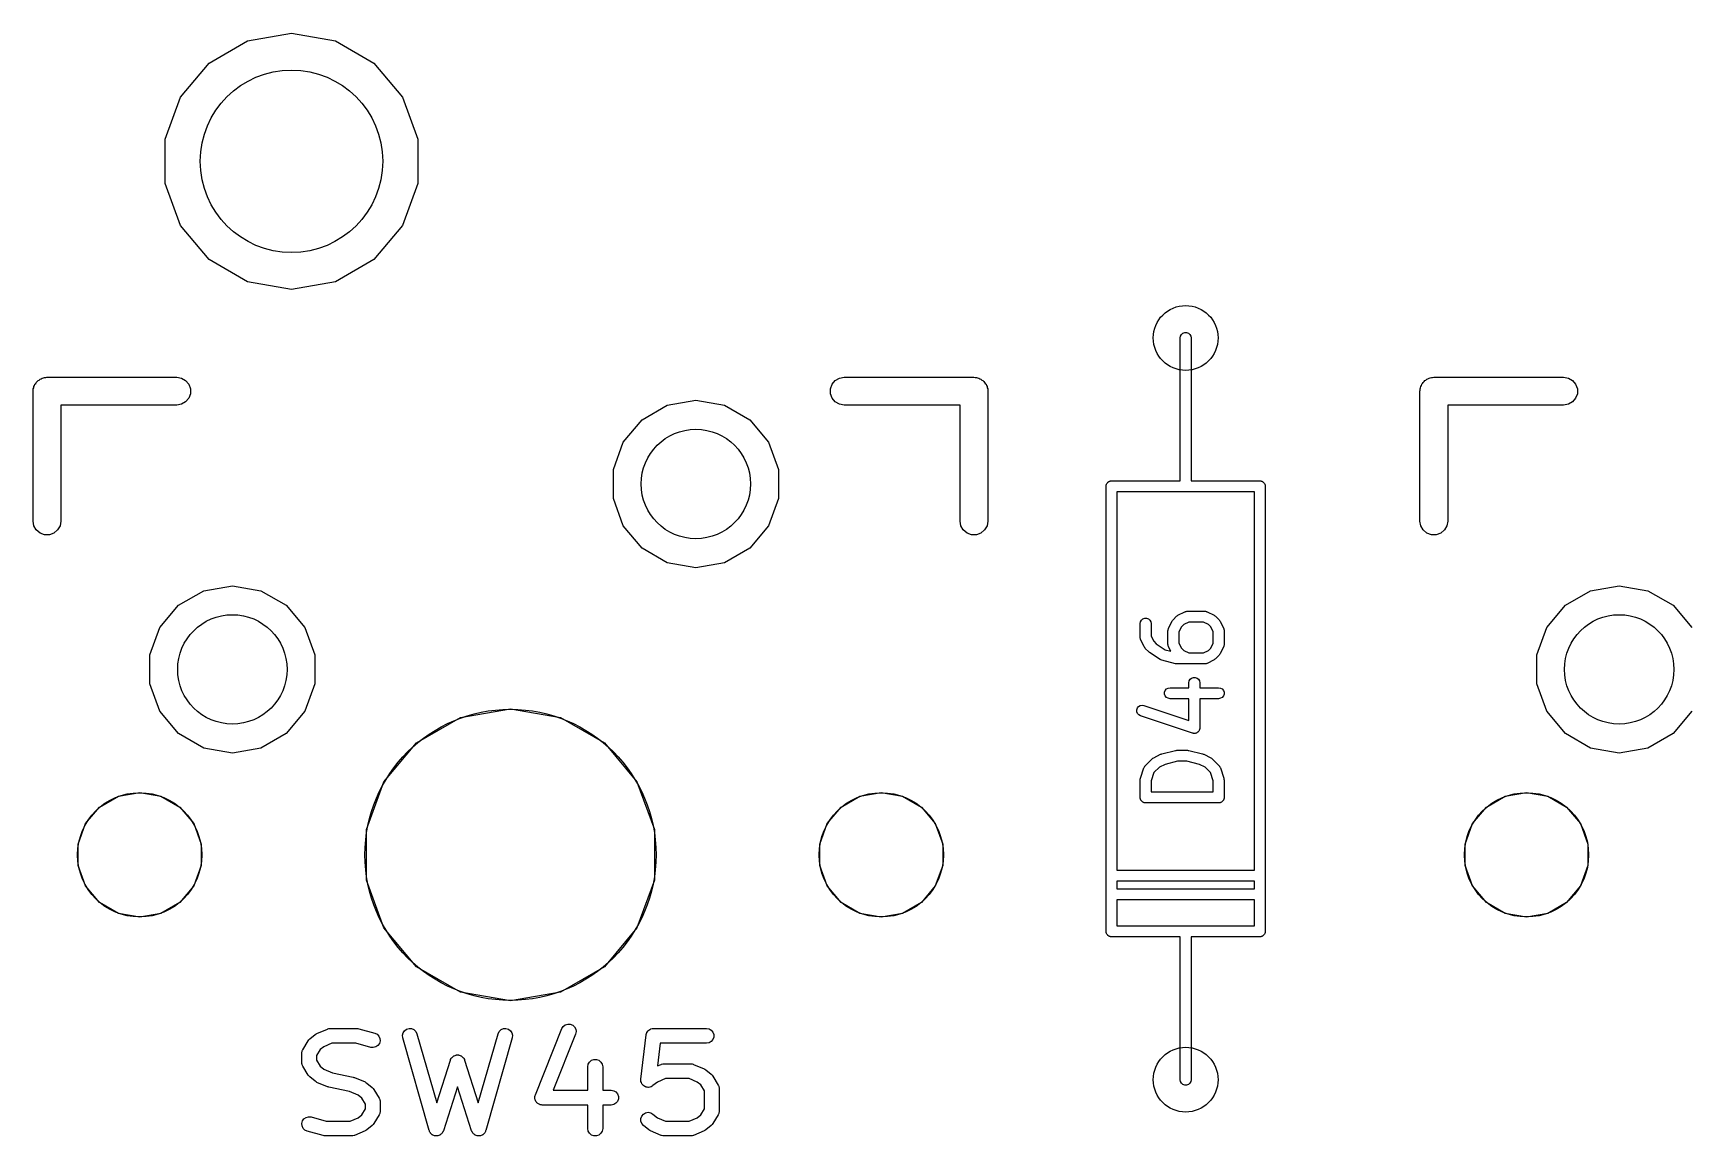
# Model space of a CAD drawing. Extents: x 35 to 203, y -146 to -25.
# Drawn here: x 115.21 to 137.84, y -120.85 to -105.74 of the extents above; entities that cross this region are included whole.
import ezdxf

# ---------------------------------------------------------------- set-up
doc = ezdxf.new("R2010")
doc.units = 0
doc.header["$MEASUREMENT"] = 0
doc.layers.get('0').update_dxf_attribs({"linetype": 'CONTINUOUS'})
doc.layers.add('BLACK', color=7, linetype='CONTINUOUS')

# ---------------------------------------------------------------- blocks, each defined once
blk = doc.blocks.new('PCB詳細')
at = {"layer": 'BLACK'}
for p, q in [((117.621, -106.154), (118.149, -105.849)), ((118.149, -105.849), (118.75, -105.743)), ((118.75, -105.743), (119.351, -105.849)), ((119.351, -105.849), (119.879, -106.154)), ((117.229, -106.622), (117.621, -106.154)), ((119.879, -106.154), (120.271, -106.622)), ((117.02, -107.195), (117.229, -106.622)), ((120.271, -106.622), (120.48, -107.195)), ((117.02, -107.805), (117.02, -107.195)), ((120.48, -107.195), (120.48, -107.805)), ((117.229, -108.378), (117.02, -107.805)), ((120.48, -107.805), (120.271, -108.378)), ((117.621, -108.846), (117.229, -108.378)), ((120.271, -108.378), (119.879, -108.846)), ((118.149, -109.151), (117.621, -108.846)), ((119.879, -108.846), (119.351, -109.151)), ((118.75, -109.257), (118.149, -109.151)), ((119.351, -109.151), (118.75, -109.257)), ((130.925, -109.92), (130.93, -109.894)), ((130.925, -111.19), (130.925, -109.92)), ((130.93, -109.894), (130.943, -109.872)), ((130.943, -109.872), (130.963, -109.855)), ((130.963, -109.855), (130.987, -109.846)), ((130.987, -109.846), (131.013, -109.846)), ((131.013, -109.846), (131.037, -109.855)), ((131.037, -109.855), (131.057, -109.872)), ((131.057, -109.872), (131.07, -109.894)), ((131.07, -109.894), (131.075, -109.92)), ((131.075, -109.92), (131.075, -111.19)), ((115.209, -110.65), (115.212, -110.634)), ((115.209, -112.428), (115.209, -110.65)), ((115.212, -110.617), (115.218, -110.601)), ((115.212, -110.634), (115.212, -110.617)), ((115.218, -110.601), (115.221, -110.585)), ((115.221, -110.585), (115.229, -110.57)), ((115.229, -110.57), (115.235, -110.555)), ((115.235, -110.555), (115.246, -110.542)), ((115.246, -110.542), (115.254, -110.528)), ((115.254, -110.528), (115.267, -110.517)), ((115.267, -110.517), (115.278, -110.504)), ((115.278, -110.504), (115.292, -110.496)), ((115.292, -110.496), (115.305, -110.485)), ((115.305, -110.485), (115.32, -110.479)), ((115.32, -110.479), (115.335, -110.471)), ((115.335, -110.471), (115.351, -110.468)), ((115.351, -110.468), (115.367, -110.462)), ((115.367, -110.462), (115.384, -110.462)), ((115.384, -110.462), (115.4, -110.459)), ((115.4, -110.459), (117.178, -110.459)), ((117.178, -110.459), (117.243, -110.471)), ((117.243, -110.471), (117.3, -110.504)), ((117.3, -110.504), (117.343, -110.555)), ((117.343, -110.555), (117.366, -110.617)), ((117.366, -110.617), (117.366, -110.683)), ((126.134, -110.617), (126.157, -110.555)), ((126.134, -110.683), (126.134, -110.617)), ((126.157, -110.555), (126.2, -110.504)), ((126.2, -110.504), (126.257, -110.471)), ((126.257, -110.471), (126.322, -110.459)), ((126.322, -110.459), (128.1, -110.459)), ((128.1, -110.459), (128.116, -110.462)), ((128.116, -110.462), (128.133, -110.462)), ((128.133, -110.462), (128.149, -110.468)), ((128.149, -110.468), (128.165, -110.471)), ((128.165, -110.471), (128.18, -110.479)), ((128.18, -110.479), (128.195, -110.485)), ((128.195, -110.485), (128.208, -110.496)), ((128.208, -110.496), (128.222, -110.504)), ((128.222, -110.504), (128.233, -110.517)), ((128.233, -110.517), (128.246, -110.528)), ((128.246, -110.528), (128.254, -110.542)), ((128.254, -110.542), (128.265, -110.555)), ((128.265, -110.555), (128.271, -110.57)), ((128.271, -110.57), (128.279, -110.585)), ((128.279, -110.585), (128.282, -110.601)), ((128.282, -110.601), (128.288, -110.617)), ((128.288, -110.617), (128.288, -110.634)), ((128.288, -110.634), (128.29, -110.65)), ((128.29, -110.65), (128.29, -112.428)), ((134.209, -110.65), (134.212, -110.634)), ((134.209, -112.428), (134.209, -110.65)), ((134.212, -110.617), (134.218, -110.601)), ((134.212, -110.634), (134.212, -110.617)), ((134.218, -110.601), (134.221, -110.585)), ((134.221, -110.585), (134.229, -110.57)), ((134.229, -110.57), (134.235, -110.555)), ((134.235, -110.555), (134.246, -110.542)), ((134.246, -110.542), (134.254, -110.528)), ((134.254, -110.528), (134.267, -110.517)), ((134.267, -110.517), (134.278, -110.504)), ((134.278, -110.504), (134.292, -110.496)), ((134.292, -110.496), (134.305, -110.485)), ((134.305, -110.485), (134.32, -110.479)), ((134.32, -110.479), (134.335, -110.471)), ((134.335, -110.471), (134.351, -110.468)), ((134.351, -110.468), (134.367, -110.462)), ((134.367, -110.462), (134.384, -110.462)), ((134.384, -110.462), (134.4, -110.459)), ((134.4, -110.459), (136.178, -110.459)), ((136.178, -110.459), (136.243, -110.471)), ((136.243, -110.471), (136.3, -110.504)), ((136.3, -110.504), (136.343, -110.555)), ((136.343, -110.555), (136.366, -110.617)), ((136.366, -110.617), (136.366, -110.683)), ((117.178, -110.84), (115.59, -110.84)), ((115.59, -110.84), (115.59, -112.428)), ((117.243, -110.829), (117.178, -110.84)), ((117.3, -110.796), (117.243, -110.829)), ((117.343, -110.745), (117.3, -110.796)), ((117.366, -110.683), (117.343, -110.745)), ((123.552, -111.041), (123.898, -110.842)), ((123.898, -110.842), (124.29, -110.773)), ((124.29, -110.773), (124.682, -110.842)), ((124.682, -110.842), (125.028, -111.041)), ((126.157, -110.745), (126.134, -110.683)), ((126.2, -110.796), (126.157, -110.745)), ((126.257, -110.829), (126.2, -110.796)), ((126.322, -110.84), (126.257, -110.829)), ((127.909, -110.84), (126.322, -110.84)), ((127.909, -112.428), (127.909, -110.84)), ((136.178, -110.84), (134.59, -110.84)), ((134.59, -110.84), (134.59, -112.428)), ((136.243, -110.829), (136.178, -110.84)), ((136.3, -110.796), (136.243, -110.829)), ((136.343, -110.745), (136.3, -110.796)), ((136.366, -110.683), (136.343, -110.745)), ((123.296, -111.346), (123.552, -111.041)), ((125.028, -111.041), (125.284, -111.346)), ((123.16, -111.721), (123.296, -111.346)), ((125.284, -111.346), (125.42, -111.721)), ((130.925, -111.877), (130.925, -111.19)), ((131.075, -111.19), (131.075, -111.877)), ((123.16, -112.119), (123.16, -111.721)), ((125.42, -111.721), (125.42, -112.119)), ((129.909, -111.952), (129.91, -111.946)), ((129.909, -118.048), (129.909, -111.952)), ((129.91, -111.939), (129.912, -111.933)), ((129.91, -111.946), (129.91, -111.939)), ((129.912, -111.933), (129.914, -111.926)), ((129.914, -111.926), (129.917, -111.921)), ((129.917, -111.921), (129.919, -111.914)), ((129.919, -111.914), (129.923, -111.909)), ((129.923, -111.909), (129.927, -111.904)), ((129.927, -111.904), (129.932, -111.9)), ((129.932, -111.9), (129.936, -111.895)), ((129.936, -111.895), (129.941, -111.891)), ((129.941, -111.891), (129.946, -111.887)), ((129.946, -111.887), (129.953, -111.885)), ((129.953, -111.885), (129.958, -111.882)), ((129.958, -111.882), (129.965, -111.88)), ((129.965, -111.88), (129.971, -111.878)), ((129.971, -111.878), (129.978, -111.878)), ((129.978, -111.878), (129.984, -111.877)), ((129.984, -111.877), (130.925, -111.877)), ((131.075, -111.877), (132.016, -111.877)), ((132.016, -111.877), (132.022, -111.878)), ((132.022, -111.878), (132.029, -111.878)), ((132.029, -111.878), (132.035, -111.88)), ((132.035, -111.88), (132.042, -111.882)), ((132.042, -111.882), (132.047, -111.885)), ((132.047, -111.885), (132.053, -111.887)), ((132.053, -111.887), (132.059, -111.891)), ((132.059, -111.891), (132.064, -111.895)), ((132.064, -111.895), (132.068, -111.9)), ((132.068, -111.9), (132.073, -111.904)), ((132.073, -111.904), (132.077, -111.909)), ((132.077, -111.909), (132.081, -111.914)), ((132.081, -111.914), (132.083, -111.921)), ((132.083, -111.921), (132.086, -111.926)), ((132.086, -111.926), (132.088, -111.933)), ((132.088, -111.933), (132.09, -111.939)), ((132.09, -111.939), (132.09, -111.946)), ((132.09, -111.946), (132.091, -111.952)), ((132.091, -111.952), (132.091, -118.048)), ((123.296, -112.494), (123.16, -112.119)), ((125.42, -112.119), (125.284, -112.494)), ((131, -112.027), (130.059, -112.027)), ((130.059, -112.027), (130.059, -117.211)), ((131.941, -112.027), (131, -112.027)), ((131.941, -117.211), (131.941, -112.027)), ((115.221, -112.493), (115.209, -112.428)), ((115.59, -112.428), (115.579, -112.493)), ((127.921, -112.493), (127.909, -112.428)), ((128.29, -112.428), (128.279, -112.493)), ((134.221, -112.493), (134.209, -112.428)), ((134.59, -112.428), (134.579, -112.493)), ((115.254, -112.55), (115.221, -112.493)), ((115.305, -112.593), (115.254, -112.55)), ((115.367, -112.616), (115.305, -112.593)), ((115.433, -112.616), (115.367, -112.616)), ((115.495, -112.593), (115.433, -112.616)), ((115.546, -112.55), (115.495, -112.593)), ((115.579, -112.493), (115.546, -112.55)), ((123.552, -112.799), (123.296, -112.494)), ((125.284, -112.494), (125.028, -112.799)), ((127.954, -112.55), (127.921, -112.493)), ((128.005, -112.593), (127.954, -112.55)), ((128.067, -112.616), (128.005, -112.593)), ((128.133, -112.616), (128.067, -112.616)), ((128.195, -112.593), (128.133, -112.616)), ((128.246, -112.55), (128.195, -112.593)), ((128.279, -112.493), (128.246, -112.55)), ((134.254, -112.55), (134.221, -112.493)), ((134.305, -112.593), (134.254, -112.55)), ((134.367, -112.616), (134.305, -112.593)), ((134.433, -112.616), (134.367, -112.616)), ((134.495, -112.593), (134.433, -112.616)), ((134.546, -112.55), (134.495, -112.593)), ((134.579, -112.493), (134.546, -112.55)), ((123.898, -112.998), (123.552, -112.799)), ((125.028, -112.799), (124.682, -112.998)), ((124.29, -113.067), (123.898, -112.998)), ((124.682, -112.998), (124.29, -113.067)), ((117.202, -113.581), (117.548, -113.382)), ((117.548, -113.382), (117.94, -113.313)), ((117.94, -113.313), (118.332, -113.382)), ((118.332, -113.382), (118.678, -113.581)), ((136.202, -113.581), (136.548, -113.382)), ((136.548, -113.382), (136.94, -113.313)), ((136.94, -113.313), (137.332, -113.382)), ((137.332, -113.382), (137.678, -113.581)), ((116.946, -113.886), (117.202, -113.581)), ((118.678, -113.581), (118.934, -113.886)), ((135.946, -113.886), (136.202, -113.581)), ((137.678, -113.581), (137.934, -113.886)), ((130.377, -113.833), (130.382, -113.808)), ((130.377, -114.024), (130.377, -113.833)), ((130.382, -113.808), (130.395, -113.785)), ((130.395, -113.785), (130.415, -113.768)), ((130.415, -113.768), (130.439, -113.759)), ((130.439, -113.759), (130.465, -113.759)), ((130.465, -113.759), (130.49, -113.768)), ((130.49, -113.768), (130.51, -113.785)), ((130.51, -113.785), (130.523, -113.808)), ((130.523, -113.808), (130.527, -113.833)), ((130.527, -113.833), (130.527, -114.006)), ((130.766, -113.895), (130.814, -113.8)), ((130.814, -113.8), (130.821, -113.79)), ((130.821, -113.79), (130.828, -113.78)), ((130.828, -113.78), (130.876, -113.733)), ((130.876, -113.733), (130.885, -113.726)), ((130.885, -113.726), (130.895, -113.719)), ((130.895, -113.719), (130.99, -113.671)), ((131.042, -113.813), (130.973, -113.847)), ((130.99, -113.671), (130.994, -113.67)), ((130.994, -113.67), (130.998, -113.668)), ((130.998, -113.668), (131.007, -113.666)), ((131.007, -113.666), (131.015, -113.664)), ((131.015, -113.664), (131.02, -113.664)), ((131.02, -113.664), (131.024, -113.663)), ((131.024, -113.663), (131.262, -113.663)), ((131.244, -113.813), (131.042, -113.813)), ((131.313, -113.847), (131.244, -113.813)), ((131.262, -113.663), (131.266, -113.664)), ((131.266, -113.664), (131.27, -113.664)), ((131.27, -113.664), (131.279, -113.666)), ((131.279, -113.666), (131.288, -113.668)), ((131.288, -113.668), (131.291, -113.67)), ((131.291, -113.67), (131.295, -113.671)), ((131.295, -113.671), (131.391, -113.719)), ((131.391, -113.719), (131.4, -113.726)), ((131.4, -113.726), (131.41, -113.733)), ((131.41, -113.733), (131.458, -113.78)), ((131.458, -113.78), (131.465, -113.79)), ((131.465, -113.79), (131.472, -113.8)), ((131.472, -113.8), (131.519, -113.895)), ((116.81, -114.261), (116.946, -113.886)), ((118.934, -113.886), (119.07, -114.261)), ((130.378, -114.028), (130.377, -114.024)), ((130.378, -114.032), (130.378, -114.028)), ((130.38, -114.041), (130.378, -114.032)), ((130.382, -114.049), (130.38, -114.041)), ((130.384, -114.053), (130.382, -114.049)), ((130.385, -114.057), (130.384, -114.053)), ((130.433, -114.153), (130.385, -114.057)), ((130.527, -114.006), (130.562, -114.075)), ((130.758, -113.929), (130.759, -113.924)), ((130.758, -114.119), (130.758, -113.929)), ((130.759, -113.92), (130.761, -113.912)), ((130.759, -113.924), (130.759, -113.92)), ((130.761, -113.912), (130.763, -113.903)), ((130.763, -113.903), (130.765, -113.899)), ((130.765, -113.899), (130.766, -113.895)), ((130.943, -113.878), (130.908, -113.946)), ((130.908, -113.946), (130.908, -114.101)), ((130.973, -113.847), (130.943, -113.878)), ((131.343, -113.878), (131.313, -113.847)), ((131.377, -113.946), (131.343, -113.878)), ((131.377, -114.101), (131.377, -113.946)), ((131.519, -113.895), (131.521, -113.899)), ((131.521, -113.899), (131.523, -113.903)), ((131.523, -113.903), (131.524, -113.912)), ((131.524, -113.912), (131.527, -113.92)), ((131.527, -113.92), (131.527, -113.924)), ((131.527, -113.924), (131.527, -113.929)), ((131.527, -113.929), (131.527, -114.119)), ((135.81, -114.261), (135.946, -113.886)), ((116.81, -114.659), (116.81, -114.261)), ((119.07, -114.261), (119.07, -114.659)), ((130.44, -114.162), (130.433, -114.153)), ((130.447, -114.172), (130.44, -114.162)), ((130.495, -114.22), (130.447, -114.172)), ((130.501, -114.224), (130.495, -114.22)), ((130.506, -114.229), (130.501, -114.224)), ((130.649, -114.324), (130.506, -114.229)), ((130.562, -114.075), (130.595, -114.108)), ((130.595, -114.108), (130.721, -114.192)), ((130.721, -114.192), (130.795, -114.211)), ((130.759, -114.123), (130.758, -114.119)), ((130.759, -114.128), (130.759, -114.123)), ((130.761, -114.136), (130.759, -114.128)), ((130.763, -114.145), (130.761, -114.136)), ((130.765, -114.148), (130.763, -114.145)), ((130.766, -114.153), (130.765, -114.148)), ((130.795, -114.211), (130.766, -114.153)), ((130.908, -114.101), (130.943, -114.17)), ((130.943, -114.17), (130.973, -114.2)), ((130.973, -114.2), (131.042, -114.235)), ((131.042, -114.235), (131.244, -114.235)), ((131.244, -114.235), (131.313, -114.2)), ((131.313, -114.2), (131.343, -114.17)), ((131.343, -114.17), (131.377, -114.101)), ((131.458, -114.267), (131.41, -114.315)), ((131.465, -114.257), (131.458, -114.267)), ((131.472, -114.248), (131.465, -114.257)), ((131.519, -114.153), (131.472, -114.248)), ((131.521, -114.148), (131.519, -114.153)), ((131.523, -114.145), (131.521, -114.148)), ((131.524, -114.136), (131.523, -114.145)), ((131.527, -114.128), (131.524, -114.136)), ((131.527, -114.119), (131.527, -114.123)), ((131.527, -114.123), (131.527, -114.128)), ((135.81, -114.659), (135.81, -114.261)), ((130.661, -114.329), (130.649, -114.324)), ((130.672, -114.335), (130.661, -114.329)), ((130.863, -114.382), (130.672, -114.335)), ((130.872, -114.383), (130.863, -114.382)), ((130.881, -114.385), (130.872, -114.383)), ((131.262, -114.385), (130.881, -114.385)), ((131.266, -114.384), (131.262, -114.385)), ((131.27, -114.384), (131.266, -114.384)), ((131.279, -114.382), (131.27, -114.384)), ((131.288, -114.38), (131.279, -114.382)), ((131.291, -114.378), (131.288, -114.38)), ((131.295, -114.377), (131.291, -114.378)), ((131.391, -114.329), (131.295, -114.377)), ((131.4, -114.322), (131.391, -114.329)), ((131.41, -114.315), (131.4, -114.322)), ((116.946, -115.034), (116.81, -114.659)), ((119.07, -114.659), (118.934, -115.034)), ((130.721, -114.748), (130.738, -114.728)), ((130.738, -114.728), (130.76, -114.715)), ((130.76, -114.715), (130.786, -114.711)), ((130.786, -114.711), (131.044, -114.711)), ((131.044, -114.643), (131.049, -114.617)), ((131.044, -114.711), (131.044, -114.643)), ((131.049, -114.617), (131.062, -114.595)), ((131.062, -114.595), (131.082, -114.578)), ((131.082, -114.578), (131.106, -114.569)), ((131.106, -114.569), (131.132, -114.569)), ((131.132, -114.569), (131.157, -114.578)), ((131.157, -114.578), (131.177, -114.595)), ((131.177, -114.595), (131.19, -114.617)), ((131.19, -114.617), (131.194, -114.643)), ((131.194, -114.643), (131.194, -114.711)), ((131.194, -114.711), (131.452, -114.711)), ((131.452, -114.711), (131.478, -114.715)), ((131.478, -114.715), (131.501, -114.728)), ((131.501, -114.728), (131.517, -114.748)), ((135.946, -115.034), (135.81, -114.659)), ((130.339, -114.988), (130.355, -114.968)), ((130.355, -114.968), (130.377, -114.954)), ((130.377, -114.954), (130.403, -114.949)), ((130.403, -114.949), (130.428, -114.953)), ((130.428, -114.953), (131.044, -115.158)), ((130.712, -114.773), (130.721, -114.748)), ((130.712, -114.799), (130.712, -114.773)), ((130.721, -114.823), (130.712, -114.799)), ((130.738, -114.843), (130.721, -114.823)), ((130.76, -114.856), (130.738, -114.843)), ((130.786, -114.861), (130.76, -114.856)), ((131.044, -114.861), (130.786, -114.861)), ((131.044, -115.158), (131.044, -114.861)), ((131.452, -114.861), (131.194, -114.861)), ((131.194, -114.861), (131.194, -115.262)), ((131.478, -114.856), (131.452, -114.861)), ((131.501, -114.843), (131.478, -114.856)), ((131.517, -114.823), (131.501, -114.843)), ((131.517, -114.748), (131.526, -114.773)), ((131.526, -114.799), (131.517, -114.823)), ((131.526, -114.773), (131.526, -114.799)), ((117.202, -115.339), (116.946, -115.034)), ((118.934, -115.034), (118.678, -115.339)), ((120.463, -115.467), (121.065, -115.119)), ((121.065, -115.119), (121.75, -114.998)), ((121.75, -114.998), (122.435, -115.119)), ((122.435, -115.119), (123.037, -115.467)), ((130.331, -115.013), (130.339, -114.988)), ((130.331, -115.039), (130.331, -115.013)), ((130.341, -115.063), (130.331, -115.039)), ((130.358, -115.083), (130.341, -115.063)), ((130.381, -115.095), (130.358, -115.083)), ((131.095, -115.333), (130.381, -115.095)), ((136.202, -115.339), (135.946, -115.034)), ((137.934, -115.034), (137.678, -115.339)), ((117.548, -115.538), (117.202, -115.339)), ((118.678, -115.339), (118.332, -115.538)), ((131.101, -115.334), (131.095, -115.333)), ((131.106, -115.336), (131.101, -115.334)), ((131.114, -115.336), (131.106, -115.336)), ((131.121, -115.337), (131.114, -115.336)), ((131.127, -115.336), (131.121, -115.337)), ((131.132, -115.336), (131.127, -115.336)), ((131.139, -115.333), (131.132, -115.336)), ((131.147, -115.332), (131.139, -115.333)), ((131.151, -115.329), (131.147, -115.332)), ((131.157, -115.327), (131.151, -115.329)), ((131.162, -115.322), (131.157, -115.327)), ((131.169, -115.318), (131.162, -115.322)), ((131.172, -115.314), (131.169, -115.318)), ((131.177, -115.31), (131.172, -115.314)), ((131.18, -115.304), (131.177, -115.31)), ((131.185, -115.298), (131.18, -115.304)), ((131.187, -115.292), (131.185, -115.298)), ((131.19, -115.288), (131.187, -115.292)), ((131.191, -115.28), (131.19, -115.288)), ((131.193, -115.273), (131.191, -115.28)), ((131.194, -115.262), (131.193, -115.267)), ((131.193, -115.267), (131.193, -115.273)), ((136.548, -115.538), (136.202, -115.339)), ((137.678, -115.339), (137.332, -115.538)), ((117.94, -115.607), (117.548, -115.538)), ((118.332, -115.538), (117.94, -115.607)), ((120.017, -115.999), (120.463, -115.467)), ((123.037, -115.467), (123.483, -115.999)), ((130.562, -115.671), (130.657, -115.623)), ((130.657, -115.623), (130.665, -115.621)), ((130.665, -115.621), (130.672, -115.618)), ((130.672, -115.618), (130.863, -115.57)), ((130.863, -115.57), (130.872, -115.569)), ((130.872, -115.569), (130.881, -115.568)), ((130.881, -115.568), (131.024, -115.568)), ((131.024, -115.568), (131.033, -115.569)), ((131.033, -115.569), (131.042, -115.57)), ((131.042, -115.57), (131.232, -115.618)), ((131.232, -115.618), (131.24, -115.621)), ((131.24, -115.621), (131.248, -115.623)), ((131.248, -115.623), (131.343, -115.671)), ((136.94, -115.607), (136.548, -115.538)), ((137.332, -115.538), (136.94, -115.607)), ((130.381, -115.952), (130.429, -115.81)), ((130.429, -115.81), (130.431, -115.806)), ((130.431, -115.806), (130.432, -115.802)), ((130.432, -115.802), (130.437, -115.794)), ((130.437, -115.794), (130.441, -115.787)), ((130.441, -115.787), (130.444, -115.784)), ((130.444, -115.784), (130.447, -115.78)), ((130.447, -115.78), (130.542, -115.685)), ((130.542, -115.685), (130.552, -115.678)), ((130.552, -115.678), (130.562, -115.671)), ((130.64, -115.8), (130.566, -115.874)), ((130.717, -115.761), (130.64, -115.8)), ((130.89, -115.718), (130.717, -115.761)), ((131.015, -115.718), (130.89, -115.718)), ((131.188, -115.761), (131.015, -115.718)), ((131.265, -115.8), (131.188, -115.761)), ((131.339, -115.874), (131.265, -115.8)), ((131.343, -115.671), (131.353, -115.678)), ((131.353, -115.678), (131.363, -115.685)), ((131.363, -115.685), (131.458, -115.78)), ((131.458, -115.78), (131.46, -115.784)), ((131.46, -115.784), (131.464, -115.787)), ((131.464, -115.787), (131.468, -115.794)), ((131.468, -115.794), (131.473, -115.802)), ((131.473, -115.802), (131.474, -115.806)), ((131.474, -115.806), (131.476, -115.81)), ((131.476, -115.81), (131.524, -115.952)), ((119.779, -116.652), (120.017, -115.999)), ((123.483, -115.999), (123.721, -116.652)), ((130.377, -115.976), (130.379, -115.964)), ((130.377, -116.214), (130.377, -115.976)), ((130.379, -115.964), (130.381, -115.952)), ((130.566, -115.874), (130.527, -115.988)), ((130.527, -115.988), (130.527, -116.139)), ((131.377, -115.988), (131.339, -115.874)), ((131.377, -116.139), (131.377, -115.988)), ((131.524, -115.952), (131.525, -115.964)), ((131.525, -115.964), (131.527, -115.976)), ((131.527, -115.976), (131.527, -116.214)), ((116.121, -116.346), (116.378, -116.197)), ((116.378, -116.197), (116.67, -116.146)), ((116.67, -116.146), (116.962, -116.197)), ((116.962, -116.197), (117.219, -116.346)), ((126.281, -116.346), (126.538, -116.197)), ((126.538, -116.197), (126.83, -116.146)), ((126.83, -116.146), (127.122, -116.197)), ((127.122, -116.197), (127.379, -116.346)), ((130.379, -116.221), (130.377, -116.214)), ((130.379, -116.227), (130.379, -116.221)), ((130.381, -116.233), (130.379, -116.227)), ((130.382, -116.24), (130.381, -116.233)), ((130.385, -116.246), (130.382, -116.24)), ((130.387, -116.252), (130.385, -116.246)), ((130.392, -116.257), (130.387, -116.252)), ((130.395, -116.262), (130.392, -116.257)), ((130.4, -116.267), (130.395, -116.262)), ((130.404, -116.272), (130.4, -116.267)), ((130.41, -116.275), (130.404, -116.272)), ((130.415, -116.279), (130.41, -116.275)), ((130.421, -116.281), (130.415, -116.279)), ((130.427, -116.285), (130.421, -116.281)), ((130.433, -116.286), (130.427, -116.285)), ((130.439, -116.288), (130.433, -116.286)), ((130.446, -116.288), (130.439, -116.288)), ((130.452, -116.289), (130.446, -116.288)), ((131.452, -116.289), (130.452, -116.289)), ((130.527, -116.139), (131.377, -116.139)), ((131.459, -116.288), (131.452, -116.289)), ((131.465, -116.288), (131.459, -116.288)), ((131.472, -116.286), (131.465, -116.288)), ((131.478, -116.285), (131.472, -116.286)), ((131.484, -116.281), (131.478, -116.285)), ((131.49, -116.279), (131.484, -116.281)), ((131.495, -116.275), (131.49, -116.279)), ((131.501, -116.272), (131.495, -116.275)), ((131.505, -116.267), (131.501, -116.272)), ((131.51, -116.262), (131.505, -116.267)), ((131.513, -116.257), (131.51, -116.262)), ((131.517, -116.252), (131.513, -116.257)), ((131.52, -116.246), (131.517, -116.252)), ((131.523, -116.24), (131.52, -116.246)), ((131.524, -116.233), (131.523, -116.24)), ((131.526, -116.227), (131.524, -116.233)), ((131.527, -116.214), (131.526, -116.221)), ((131.526, -116.221), (131.526, -116.227)), ((135.121, -116.346), (135.378, -116.197)), ((135.378, -116.197), (135.67, -116.146)), ((135.67, -116.146), (135.962, -116.197)), ((135.962, -116.197), (136.219, -116.346)), ((115.93, -116.573), (116.121, -116.346)), ((117.219, -116.346), (117.41, -116.573)), ((126.09, -116.573), (126.281, -116.346)), ((127.379, -116.346), (127.57, -116.573)), ((134.93, -116.573), (135.121, -116.346)), ((136.219, -116.346), (136.41, -116.573)), ((115.829, -116.852), (115.93, -116.573)), ((117.41, -116.573), (117.511, -116.852)), ((119.779, -117.348), (119.779, -116.652)), ((123.721, -116.652), (123.721, -117.348)), ((125.989, -116.852), (126.09, -116.573)), ((127.57, -116.573), (127.671, -116.852)), ((134.829, -116.852), (134.93, -116.573)), ((136.41, -116.573), (136.511, -116.852)), ((115.829, -117.148), (115.829, -116.852)), ((117.511, -116.852), (117.511, -117.148)), ((125.989, -117.148), (125.989, -116.852)), ((127.671, -116.852), (127.671, -117.148)), ((134.829, -117.148), (134.829, -116.852)), ((136.511, -116.852), (136.511, -117.148)), ((115.93, -117.427), (115.829, -117.148)), ((117.511, -117.148), (117.41, -117.427)), ((126.09, -117.427), (125.989, -117.148)), ((127.671, -117.148), (127.57, -117.427)), ((130.059, -117.211), (131.941, -117.211)), ((134.93, -117.427), (134.829, -117.148)), ((136.511, -117.148), (136.41, -117.427)), ((116.121, -117.654), (115.93, -117.427)), ((117.41, -117.427), (117.219, -117.654)), ((120.017, -118.001), (119.779, -117.348)), ((123.721, -117.348), (123.483, -118.001)), ((126.281, -117.654), (126.09, -117.427)), ((127.57, -117.427), (127.379, -117.654)), ((130.059, -117.361), (130.059, -117.465)), ((131.941, -117.361), (130.059, -117.361)), ((131.941, -117.465), (131.941, -117.361)), ((135.121, -117.654), (134.93, -117.427)), ((136.41, -117.427), (136.219, -117.654)), ((116.378, -117.803), (116.121, -117.654)), ((117.219, -117.654), (116.962, -117.803)), ((126.538, -117.803), (126.281, -117.654)), ((127.379, -117.654), (127.122, -117.803)), ((130.059, -117.465), (131.941, -117.465)), ((131.941, -117.615), (130.059, -117.615)), ((130.059, -117.615), (130.059, -117.973)), ((131.941, -117.973), (131.941, -117.615)), ((135.378, -117.803), (135.121, -117.654)), ((136.219, -117.654), (135.962, -117.803)), ((116.67, -117.854), (116.378, -117.803)), ((116.962, -117.803), (116.67, -117.854)), ((126.83, -117.854), (126.538, -117.803)), ((127.122, -117.803), (126.83, -117.854)), ((135.67, -117.854), (135.378, -117.803)), ((135.962, -117.803), (135.67, -117.854)), ((120.463, -118.533), (120.017, -118.001)), ((123.483, -118.001), (123.037, -118.533)), ((129.91, -118.054), (129.909, -118.048)), ((129.91, -118.061), (129.91, -118.054)), ((129.912, -118.067), (129.91, -118.061)), ((129.914, -118.074), (129.912, -118.067)), ((129.917, -118.079), (129.914, -118.074)), ((129.919, -118.085), (129.917, -118.079)), ((129.923, -118.091), (129.919, -118.085)), ((129.927, -118.096), (129.923, -118.091)), ((129.932, -118.1), (129.927, -118.096)), ((129.936, -118.105), (129.932, -118.1)), ((129.941, -118.109), (129.936, -118.105)), ((129.946, -118.113), (129.941, -118.109)), ((129.953, -118.115), (129.946, -118.113)), ((129.958, -118.118), (129.953, -118.115)), ((129.965, -118.12), (129.958, -118.118)), ((129.971, -118.122), (129.965, -118.12)), ((129.978, -118.122), (129.971, -118.122)), ((129.984, -118.123), (129.978, -118.122)), ((130.925, -118.123), (129.984, -118.123)), ((130.059, -117.973), (131, -117.973)), ((130.925, -118.81), (130.925, -118.123)), ((131, -117.973), (131.941, -117.973)), ((132.016, -118.123), (131.075, -118.123)), ((131.075, -118.123), (131.075, -118.81)), ((132.022, -118.122), (132.016, -118.123)), ((132.029, -118.122), (132.022, -118.122)), ((132.035, -118.12), (132.029, -118.122)), ((132.042, -118.118), (132.035, -118.12)), ((132.047, -118.115), (132.042, -118.118)), ((132.053, -118.113), (132.047, -118.115)), ((132.059, -118.109), (132.053, -118.113)), ((132.064, -118.105), (132.059, -118.109)), ((132.068, -118.1), (132.064, -118.105)), ((132.073, -118.096), (132.068, -118.1)), ((132.077, -118.091), (132.073, -118.096)), ((132.081, -118.085), (132.077, -118.091)), ((132.083, -118.079), (132.081, -118.085)), ((132.086, -118.074), (132.083, -118.079)), ((132.088, -118.067), (132.086, -118.074)), ((132.09, -118.061), (132.088, -118.067)), ((132.091, -118.048), (132.09, -118.054)), ((132.09, -118.054), (132.09, -118.061)), ((121.065, -118.881), (120.463, -118.533)), ((123.037, -118.533), (122.435, -118.881)), ((130.925, -120.08), (130.925, -118.81)), ((131.075, -118.81), (131.075, -120.08)), ((121.75, -119.002), (121.065, -118.881)), ((122.435, -118.881), (121.75, -119.002)), ((119, -119.522), (119.072, -119.462)), ((119.072, -119.462), (119.086, -119.454)), ((119.086, -119.454), (119.098, -119.446)), ((119.098, -119.446), (119.243, -119.386)), ((119.243, -119.386), (119.246, -119.385)), ((119.246, -119.385), (119.248, -119.384)), ((119.248, -119.384), (119.263, -119.381)), ((119.263, -119.381), (119.278, -119.378)), ((119.278, -119.378), (119.28, -119.378)), ((119.28, -119.378), (119.283, -119.378)), ((119.283, -119.378), (119.645, -119.378)), ((119.645, -119.378), (119.659, -119.38)), ((119.659, -119.38), (119.673, -119.382)), ((119.673, -119.382), (119.89, -119.442)), ((119.89, -119.442), (119.922, -119.457)), ((119.922, -119.457), (119.947, -119.482)), ((119.947, -119.482), (119.962, -119.515)), ((120.27, -119.472), (120.278, -119.438)), ((120.273, -119.507), (120.27, -119.472)), ((120.278, -119.438), (120.298, -119.409)), ((120.298, -119.409), (120.327, -119.388)), ((120.327, -119.388), (120.361, -119.378)), ((120.361, -119.378), (120.396, -119.381)), ((120.396, -119.381), (120.428, -119.395)), ((120.428, -119.395), (120.453, -119.42)), ((120.453, -119.42), (120.469, -119.452)), ((120.469, -119.452), (120.74, -120.399)), ((121.309, -120.399), (121.58, -119.452)), ((121.58, -119.452), (121.595, -119.42)), ((121.595, -119.42), (121.621, -119.395)), ((121.621, -119.395), (121.653, -119.381)), ((121.653, -119.381), (121.688, -119.378)), ((121.688, -119.378), (121.722, -119.388)), ((121.722, -119.388), (121.75, -119.409)), ((121.75, -119.409), (121.77, -119.438)), ((121.77, -119.438), (121.779, -119.472)), ((121.779, -119.472), (121.775, -119.507)), ((122.091, -120.288), (122.454, -119.381)), ((122.643, -119.457), (122.335, -120.225)), ((122.454, -119.381), (122.473, -119.351)), ((122.473, -119.351), (122.5, -119.33)), ((122.5, -119.33), (122.534, -119.318)), ((122.534, -119.318), (122.569, -119.32)), ((122.569, -119.32), (122.602, -119.333)), ((122.602, -119.333), (122.628, -119.356)), ((122.628, -119.356), (122.645, -119.387)), ((122.65, -119.422), (122.643, -119.457)), ((122.645, -119.387), (122.65, -119.422)), ((123.536, -120.072), (123.609, -119.467)), ((123.609, -119.462), (123.614, -119.448)), ((123.609, -119.465), (123.609, -119.462)), ((123.609, -119.467), (123.609, -119.465)), ((123.614, -119.448), (123.619, -119.434)), ((123.619, -119.434), (123.62, -119.431)), ((123.62, -119.431), (123.621, -119.429)), ((123.621, -119.429), (123.631, -119.417)), ((123.631, -119.417), (123.64, -119.405)), ((123.64, -119.405), (123.642, -119.404)), ((123.642, -119.404), (123.644, -119.402)), ((123.644, -119.402), (123.657, -119.394)), ((123.657, -119.394), (123.669, -119.386)), ((123.669, -119.386), (123.672, -119.385)), ((123.672, -119.385), (123.675, -119.384)), ((123.675, -119.384), (123.689, -119.381)), ((123.689, -119.381), (123.704, -119.378)), ((123.704, -119.378), (123.707, -119.378)), ((123.707, -119.378), (123.709, -119.378)), ((123.709, -119.378), (124.435, -119.378)), ((124.435, -119.378), (124.47, -119.384)), ((124.47, -119.384), (124.5, -119.402)), ((124.5, -119.402), (124.523, -119.429)), ((124.523, -119.429), (124.535, -119.462)), ((124.535, -119.462), (124.535, -119.497)), ((118.891, -119.721), (118.892, -119.712)), ((118.892, -119.712), (118.893, -119.702)), ((118.893, -119.702), (118.895, -119.695)), ((118.895, -119.695), (118.897, -119.687)), ((118.897, -119.687), (118.902, -119.678)), ((118.902, -119.678), (118.905, -119.669)), ((118.905, -119.669), (118.978, -119.548)), ((118.978, -119.548), (118.989, -119.535)), ((118.989, -119.535), (119, -119.522)), ((119.143, -119.668), (119.094, -119.75)), ((119.191, -119.628), (119.143, -119.668)), ((119.303, -119.581), (119.191, -119.628)), ((119.632, -119.581), (119.303, -119.581)), ((119.836, -119.638), (119.632, -119.581)), ((119.871, -119.641), (119.836, -119.638)), ((119.905, -119.632), (119.871, -119.641)), ((119.934, -119.612), (119.905, -119.632)), ((119.955, -119.584), (119.934, -119.612)), ((119.964, -119.55), (119.955, -119.584)), ((119.962, -119.515), (119.964, -119.55)), ((120.636, -120.777), (120.273, -119.507)), ((121.775, -119.507), (121.412, -120.777)), ((123.8, -119.581), (123.762, -119.892)), ((124.435, -119.581), (123.8, -119.581)), ((124.47, -119.575), (124.435, -119.581)), ((124.5, -119.557), (124.47, -119.575)), ((124.523, -119.53), (124.5, -119.557)), ((124.535, -119.497), (124.523, -119.53)), ((118.891, -119.842), (118.891, -119.721)), ((118.892, -119.852), (118.891, -119.842)), ((118.893, -119.862), (118.892, -119.852)), ((118.895, -119.869), (118.893, -119.862)), ((118.897, -119.877), (118.895, -119.869)), ((118.902, -119.886), (118.897, -119.877)), ((118.905, -119.895), (118.902, -119.886)), ((118.978, -120.016), (118.905, -119.895)), ((119.094, -119.75), (119.094, -119.814)), ((119.094, -119.814), (119.143, -119.896)), ((119.143, -119.896), (119.191, -119.936)), ((119.191, -119.936), (119.313, -119.987)), ((120.74, -120.399), (120.928, -119.811)), ((120.928, -119.811), (120.929, -119.808)), ((120.929, -119.808), (120.93, -119.804)), ((120.93, -119.804), (120.938, -119.792)), ((120.938, -119.792), (120.944, -119.78)), ((120.944, -119.78), (120.947, -119.777)), ((120.947, -119.777), (120.949, -119.774)), ((120.949, -119.774), (120.96, -119.766)), ((120.96, -119.766), (120.97, -119.756)), ((120.97, -119.756), (120.974, -119.755)), ((120.974, -119.755), (120.977, -119.752)), ((120.977, -119.752), (120.99, -119.748)), ((120.99, -119.748), (121.003, -119.743)), ((121.003, -119.743), (121.007, -119.743)), ((121.007, -119.743), (121.011, -119.742)), ((121.011, -119.742), (121.024, -119.742)), ((121.024, -119.742), (121.038, -119.742)), ((121.038, -119.742), (121.042, -119.743)), ((121.042, -119.743), (121.046, -119.743)), ((121.046, -119.743), (121.059, -119.748)), ((121.059, -119.748), (121.072, -119.752)), ((121.072, -119.752), (121.075, -119.755)), ((121.075, -119.755), (121.079, -119.756)), ((121.079, -119.756), (121.089, -119.766)), ((121.089, -119.766), (121.099, -119.774)), ((121.099, -119.774), (121.102, -119.777)), ((121.102, -119.777), (121.105, -119.78)), ((121.105, -119.78), (121.111, -119.792)), ((121.111, -119.792), (121.118, -119.804)), ((121.118, -119.804), (121.119, -119.808)), ((121.119, -119.808), (121.121, -119.811)), ((121.121, -119.811), (121.309, -120.399)), ((122.81, -119.903), (122.816, -119.868)), ((122.81, -120.225), (122.81, -119.903)), ((122.816, -119.868), (122.833, -119.838)), ((122.833, -119.838), (122.86, -119.815)), ((122.86, -119.815), (122.893, -119.803)), ((122.893, -119.803), (122.929, -119.803)), ((122.929, -119.803), (122.962, -119.815)), ((122.962, -119.815), (122.989, -119.838)), ((122.989, -119.838), (123.007, -119.868)), ((123.007, -119.868), (123.013, -119.903)), ((123.013, -119.903), (123.013, -120.225)), ((123.762, -119.892), (123.815, -119.87)), ((123.815, -119.87), (123.818, -119.869)), ((123.818, -119.869), (123.82, -119.868)), ((123.82, -119.868), (123.835, -119.865)), ((123.835, -119.865), (123.85, -119.862)), ((123.85, -119.862), (123.852, -119.862)), ((123.852, -119.862), (123.855, -119.862)), ((123.855, -119.862), (124.217, -119.862)), ((124.217, -119.862), (124.22, -119.862)), ((124.22, -119.862), (124.222, -119.862)), ((124.222, -119.862), (124.237, -119.865)), ((124.237, -119.865), (124.252, -119.868)), ((124.252, -119.868), (124.254, -119.869)), ((124.254, -119.869), (124.257, -119.87)), ((124.257, -119.87), (124.402, -119.93)), ((124.402, -119.93), (124.414, -119.938)), ((124.414, -119.938), (124.428, -119.946)), ((124.428, -119.946), (124.5, -120.006)), ((118.989, -120.028), (118.978, -120.016)), ((119, -120.041), (118.989, -120.028)), ((119.072, -120.102), (119, -120.041)), ((119.086, -120.109), (119.072, -120.102)), ((119.098, -120.118), (119.086, -120.109)), ((119.243, -120.178), (119.098, -120.118)), ((119.313, -119.987), (119.594, -120.045)), ((119.594, -120.045), (119.603, -120.049)), ((119.603, -120.049), (119.612, -120.051)), ((119.612, -120.051), (119.757, -120.111)), ((119.757, -120.111), (119.77, -120.12)), ((119.77, -120.12), (119.783, -120.127)), ((119.783, -120.127), (119.856, -120.188)), ((123.537, -120.087), (123.536, -120.072)), ((123.537, -120.102), (123.537, -120.087)), ((123.538, -120.104), (123.537, -120.102)), ((123.538, -120.107), (123.538, -120.104)), ((123.544, -120.121), (123.538, -120.107)), ((123.549, -120.135), (123.544, -120.121)), ((123.551, -120.137), (123.549, -120.135)), ((123.552, -120.14), (123.551, -120.137)), ((123.562, -120.151), (123.552, -120.14)), ((123.571, -120.162), (123.562, -120.151)), ((123.574, -120.163), (123.571, -120.162)), ((123.576, -120.166), (123.574, -120.163)), ((123.589, -120.172), (123.576, -120.166)), ((123.602, -120.18), (123.589, -120.172)), ((123.689, -120.17), (123.677, -120.178)), ((123.702, -120.162), (123.689, -120.17)), ((123.763, -120.112), (123.702, -120.162)), ((123.875, -120.065), (123.763, -120.112)), ((124.197, -120.065), (123.875, -120.065)), ((124.309, -120.112), (124.197, -120.065)), ((124.357, -120.151), (124.309, -120.112)), ((124.406, -120.233), (124.357, -120.151)), ((124.5, -120.006), (124.511, -120.019)), ((124.511, -120.019), (124.522, -120.032)), ((124.522, -120.032), (124.595, -120.153)), ((124.595, -120.153), (124.598, -120.162)), ((124.598, -120.162), (124.603, -120.17)), ((124.603, -120.17), (124.605, -120.178)), ((130.93, -120.106), (130.925, -120.08)), ((130.943, -120.128), (130.93, -120.106)), ((130.963, -120.145), (130.943, -120.128)), ((130.987, -120.154), (130.963, -120.145)), ((131.013, -120.154), (130.987, -120.154)), ((131.037, -120.145), (131.013, -120.154)), ((131.057, -120.128), (131.037, -120.145)), ((131.07, -120.106), (131.057, -120.128)), ((131.075, -120.08), (131.07, -120.106)), ((119.253, -120.18), (119.243, -120.178)), ((119.262, -120.184), (119.253, -120.18)), ((119.543, -120.242), (119.262, -120.184)), ((119.665, -120.293), (119.543, -120.242)), ((119.712, -120.333), (119.665, -120.293)), ((119.762, -120.415), (119.712, -120.333)), ((119.856, -120.188), (119.867, -120.201)), ((119.867, -120.201), (119.878, -120.213)), ((119.878, -120.213), (119.95, -120.334)), ((119.95, -120.334), (119.954, -120.343)), ((119.954, -120.343), (119.959, -120.352)), ((119.959, -120.352), (119.96, -120.36)), ((119.96, -120.36), (119.963, -120.367)), ((119.963, -120.367), (119.963, -120.377)), ((119.963, -120.377), (119.965, -120.387)), ((119.965, -120.387), (119.965, -120.508)), ((121.024, -120.176), (120.831, -120.78)), ((121.218, -120.78), (121.024, -120.176)), ((122.084, -120.323), (122.085, -120.316)), ((122.085, -120.333), (122.084, -120.323)), ((122.085, -120.309), (122.089, -120.299)), ((122.085, -120.316), (122.085, -120.309)), ((122.085, -120.344), (122.085, -120.333)), ((122.088, -120.351), (122.085, -120.344)), ((122.089, -120.358), (122.088, -120.351)), ((122.089, -120.299), (122.091, -120.288)), ((122.094, -120.367), (122.089, -120.358)), ((122.097, -120.377), (122.094, -120.367)), ((122.102, -120.383), (122.097, -120.377)), ((122.106, -120.389), (122.102, -120.383)), ((122.113, -120.396), (122.106, -120.389)), ((122.12, -120.404), (122.113, -120.396)), ((122.335, -120.225), (122.81, -120.225)), ((123.013, -120.225), (123.129, -120.225)), ((123.129, -120.225), (123.164, -120.231)), ((123.164, -120.231), (123.194, -120.248)), ((123.194, -120.248), (123.217, -120.275)), ((123.217, -120.377), (123.194, -120.404)), ((123.217, -120.275), (123.229, -120.309)), ((123.229, -120.344), (123.217, -120.377)), ((123.229, -120.309), (123.229, -120.344)), ((123.605, -120.18), (123.602, -120.18)), ((123.607, -120.182), (123.605, -120.18)), ((123.622, -120.183), (123.607, -120.182)), ((123.637, -120.186), (123.622, -120.183)), ((123.639, -120.185), (123.637, -120.186)), ((123.642, -120.186), (123.639, -120.185)), ((123.657, -120.182), (123.642, -120.186)), ((123.671, -120.18), (123.657, -120.182)), ((123.674, -120.178), (123.671, -120.18)), ((123.677, -120.178), (123.674, -120.178)), ((124.406, -120.479), (124.406, -120.233)), ((124.605, -120.178), (124.607, -120.186)), ((124.607, -120.186), (124.608, -120.196)), ((124.608, -120.196), (124.609, -120.205)), ((124.609, -120.205), (124.609, -120.508)), ((118.901, -120.645), (118.921, -120.617)), ((118.921, -120.617), (118.95, -120.597)), ((118.95, -120.597), (118.984, -120.588)), ((118.984, -120.588), (119.019, -120.591)), ((119.019, -120.591), (119.224, -120.648)), ((119.553, -120.648), (119.665, -120.601)), ((119.665, -120.601), (119.712, -120.562)), ((119.712, -120.562), (119.762, -120.479)), ((119.762, -120.479), (119.762, -120.415)), ((119.95, -120.56), (119.878, -120.681)), ((119.954, -120.551), (119.95, -120.56)), ((119.959, -120.542), (119.954, -120.551)), ((119.96, -120.534), (119.959, -120.542)), ((119.963, -120.527), (119.96, -120.534)), ((119.965, -120.508), (119.963, -120.517)), ((119.963, -120.517), (119.963, -120.527)), ((122.126, -120.408), (122.12, -120.404)), ((122.132, -120.413), (122.126, -120.408)), ((122.142, -120.416), (122.132, -120.413)), ((122.151, -120.422), (122.142, -120.416)), ((122.158, -120.423), (122.151, -120.422)), ((122.165, -120.426), (122.158, -120.423)), ((122.175, -120.426), (122.165, -120.426)), ((122.185, -120.428), (122.175, -120.426)), ((122.81, -120.428), (122.185, -120.428)), ((122.81, -120.75), (122.81, -120.428)), ((123.129, -120.428), (123.013, -120.428)), ((123.013, -120.428), (123.013, -120.75)), ((123.164, -120.422), (123.129, -120.428)), ((123.194, -120.404), (123.164, -120.422)), ((123.537, -120.611), (123.549, -120.578)), ((123.537, -120.647), (123.537, -120.611)), ((123.549, -120.578), (123.571, -120.551)), ((123.571, -120.551), (123.602, -120.533)), ((123.602, -120.533), (123.637, -120.527)), ((123.637, -120.527), (123.671, -120.533)), ((123.671, -120.533), (123.702, -120.551)), ((123.702, -120.551), (123.763, -120.601)), ((123.763, -120.601), (123.875, -120.648)), ((124.197, -120.648), (124.309, -120.601)), ((124.309, -120.601), (124.357, -120.562)), ((124.357, -120.562), (124.406, -120.479)), ((124.595, -120.56), (124.522, -120.681)), ((124.598, -120.551), (124.595, -120.56)), ((124.603, -120.542), (124.598, -120.551)), ((124.605, -120.534), (124.603, -120.542)), ((124.607, -120.527), (124.605, -120.534)), ((124.608, -120.517), (124.607, -120.527)), ((124.609, -120.508), (124.608, -120.517)), ((118.891, -120.679), (118.901, -120.645)), ((118.894, -120.714), (118.891, -120.679)), ((118.909, -120.747), (118.894, -120.714)), ((118.933, -120.772), (118.909, -120.747)), ((118.965, -120.787), (118.933, -120.772)), ((119.183, -120.847), (118.965, -120.787)), ((119.196, -120.849), (119.183, -120.847)), ((119.21, -120.851), (119.196, -120.849)), ((119.573, -120.851), (119.21, -120.851)), ((119.224, -120.648), (119.553, -120.648)), ((119.575, -120.851), (119.573, -120.851)), ((119.578, -120.851), (119.575, -120.851)), ((119.592, -120.848), (119.578, -120.851)), ((119.608, -120.845), (119.592, -120.848)), ((119.61, -120.844), (119.608, -120.845)), ((119.612, -120.843), (119.61, -120.844)), ((119.757, -120.783), (119.612, -120.843)), ((119.77, -120.775), (119.757, -120.783)), ((119.783, -120.767), (119.77, -120.775)), ((119.856, -120.707), (119.783, -120.767)), ((119.867, -120.694), (119.856, -120.707)), ((119.878, -120.681), (119.867, -120.694)), ((120.639, -120.783), (120.636, -120.777)), ((120.64, -120.788), (120.639, -120.783)), ((120.646, -120.798), (120.64, -120.788)), ((120.652, -120.809), (120.646, -120.798)), ((120.656, -120.813), (120.652, -120.809)), ((120.659, -120.818), (120.656, -120.813)), ((120.668, -120.825), (120.659, -120.818)), ((120.677, -120.834), (120.668, -120.825)), ((120.682, -120.836), (120.677, -120.834)), ((120.687, -120.839), (120.682, -120.836)), ((120.698, -120.843), (120.687, -120.839)), ((120.709, -120.848), (120.698, -120.843)), ((120.715, -120.848), (120.709, -120.848)), ((120.72, -120.85), (120.715, -120.848)), ((120.732, -120.85), (120.72, -120.85)), ((120.745, -120.851), (120.732, -120.85)), ((120.75, -120.849), (120.745, -120.851)), ((120.756, -120.849), (120.75, -120.849)), ((120.767, -120.844), (120.756, -120.849)), ((120.778, -120.841), (120.767, -120.844)), ((120.783, -120.838), (120.778, -120.841)), ((120.788, -120.835), (120.783, -120.838)), ((120.797, -120.827), (120.788, -120.835)), ((120.807, -120.82), (120.797, -120.827)), ((120.81, -120.816), (120.807, -120.82)), ((120.814, -120.812), (120.81, -120.816)), ((120.82, -120.801), (120.814, -120.812)), ((120.827, -120.791), (120.82, -120.801)), ((120.828, -120.785), (120.827, -120.791)), ((120.831, -120.78), (120.828, -120.785)), ((121.22, -120.785), (121.218, -120.78)), ((121.222, -120.791), (121.22, -120.785)), ((121.229, -120.801), (121.222, -120.791)), ((121.234, -120.812), (121.229, -120.801)), ((121.238, -120.816), (121.234, -120.812)), ((121.242, -120.82), (121.238, -120.816)), ((121.251, -120.827), (121.242, -120.82)), ((121.26, -120.835), (121.251, -120.827)), ((121.266, -120.838), (121.26, -120.835)), ((121.27, -120.841), (121.266, -120.838)), ((121.282, -120.844), (121.27, -120.841)), ((121.293, -120.849), (121.282, -120.844)), ((121.299, -120.849), (121.293, -120.849)), ((121.304, -120.851), (121.299, -120.849)), ((121.316, -120.85), (121.304, -120.851)), ((121.328, -120.85), (121.316, -120.85)), ((121.334, -120.848), (121.328, -120.85)), ((121.339, -120.848), (121.334, -120.848)), ((121.35, -120.843), (121.339, -120.848)), ((121.362, -120.839), (121.35, -120.843)), ((121.366, -120.836), (121.362, -120.839)), ((121.371, -120.834), (121.366, -120.836)), ((121.38, -120.825), (121.371, -120.834)), ((121.39, -120.818), (121.38, -120.825)), ((121.393, -120.813), (121.39, -120.818)), ((121.397, -120.809), (121.393, -120.813)), ((121.402, -120.798), (121.397, -120.809)), ((121.409, -120.788), (121.402, -120.798)), ((121.41, -120.783), (121.409, -120.788)), ((121.412, -120.777), (121.41, -120.783)), ((122.816, -120.784), (122.81, -120.75)), ((122.833, -120.815), (122.816, -120.784)), ((122.86, -120.838), (122.833, -120.815)), ((122.893, -120.85), (122.86, -120.838)), ((122.929, -120.85), (122.893, -120.85)), ((122.962, -120.838), (122.929, -120.85)), ((122.989, -120.815), (122.962, -120.838)), ((123.007, -120.784), (122.989, -120.815)), ((123.013, -120.75), (123.007, -120.784)), ((123.549, -120.68), (123.537, -120.647)), ((123.572, -120.707), (123.549, -120.68)), ((123.644, -120.767), (123.572, -120.707)), ((123.658, -120.775), (123.644, -120.767)), ((123.67, -120.783), (123.658, -120.775)), ((123.815, -120.843), (123.67, -120.783)), ((123.818, -120.844), (123.815, -120.843)), ((123.82, -120.845), (123.818, -120.844)), ((123.835, -120.848), (123.82, -120.845)), ((123.85, -120.851), (123.835, -120.848)), ((123.852, -120.851), (123.85, -120.851)), ((123.855, -120.851), (123.852, -120.851)), ((124.217, -120.851), (123.855, -120.851)), ((123.875, -120.648), (124.197, -120.648)), ((124.22, -120.851), (124.217, -120.851)), ((124.222, -120.851), (124.22, -120.851)), ((124.237, -120.848), (124.222, -120.851)), ((124.252, -120.845), (124.237, -120.848)), ((124.254, -120.844), (124.252, -120.845)), ((124.257, -120.843), (124.254, -120.844)), ((124.402, -120.783), (124.257, -120.843)), ((124.414, -120.775), (124.402, -120.783)), ((124.428, -120.767), (124.414, -120.775)), ((124.5, -120.707), (124.428, -120.767)), ((124.511, -120.694), (124.5, -120.707)), ((124.522, -120.681), (124.511, -120.694))]:
    blk.add_line(p, q, dxfattribs=at)
for centre, radius in [((118.75, -107.5), 1.25), ((131, -109.92), 0.4445), ((124.29, -111.92), 0.7493), ((117.94, -114.46), 0.7493), ((136.94, -114.46), 0.7493), ((121.75, -117), 1.9939), ((116.67, -117), 0.8509), ((126.83, -117), 0.8509), ((135.67, -117), 0.8509), ((131, -120.08), 0.4445)]:
    blk.add_circle(centre, radius, dxfattribs=at)

msp = doc.modelspace()

# ---------------------------------------------------------------- block references
at = {"linetype": 'ByBlock'}
msp.add_blockref('PCB詳細', (0, 0), dxfattribs=at)

doc.saveas('drawing.dxf')
